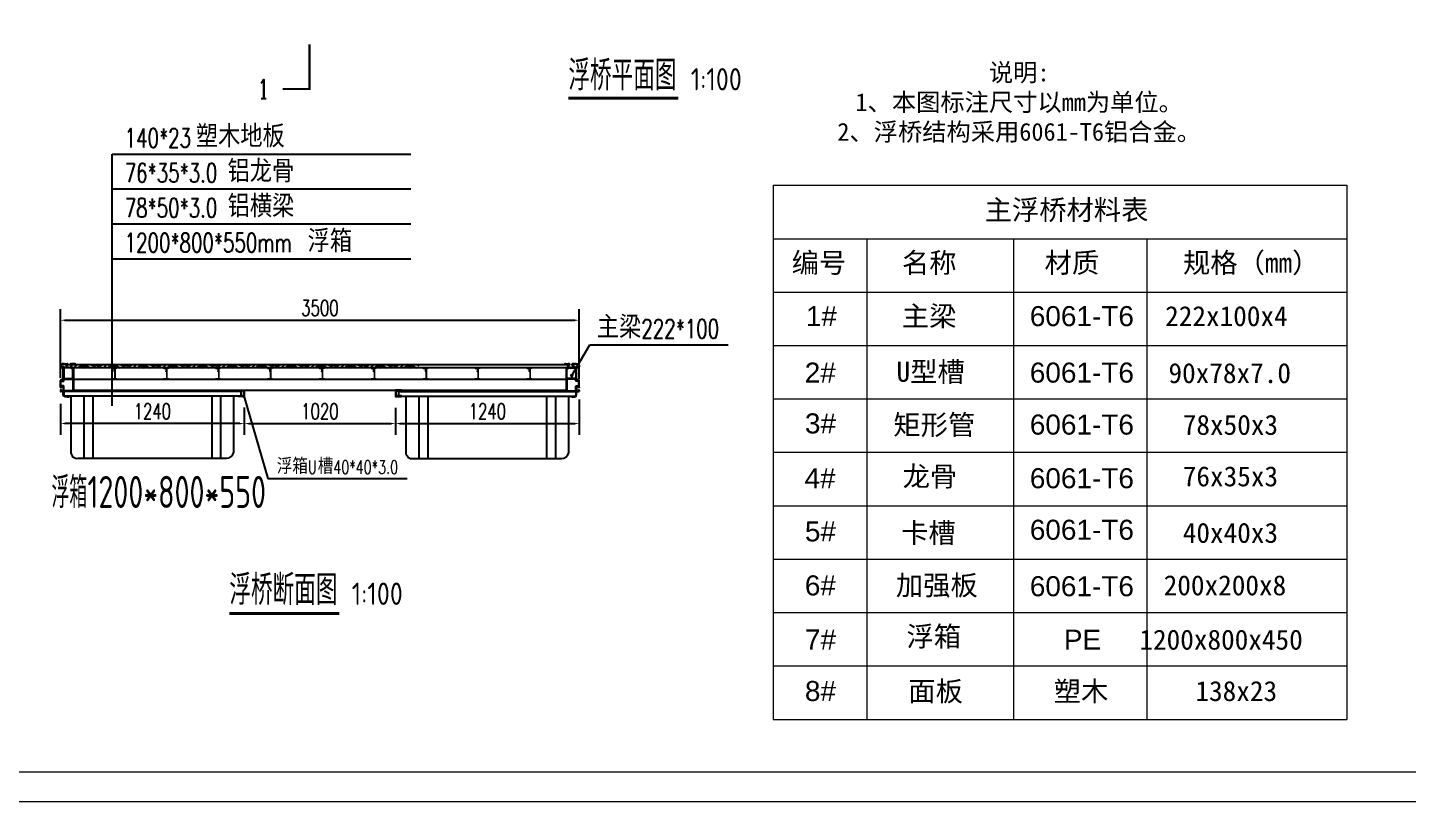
# Model space of a CAD drawing. Extents: x 8796 to 116961, y 24572 to 132726.
# Drawn here: x 61614 to 70923, y 116696 to 121918 of the extents above; entities that cross this region are included whole.
import ezdxf

# ---------------------------------------------------------------- set-up
doc = ezdxf.new("R2010")
doc.units = 0
doc.header["$LTSCALE"] = 1000
doc.header["$MEASUREMENT"] = 0
for name, color, linetype in [('DIM_LEAD', 3, 'Continuous'), ('DIM_SYMB', 3, 'Continuous'), ('PUB_TEXT', 7, 'Continuous'), ('W-STEEL_FRAME钢架', 3, 'Continuous'), ('W-WOOD_FLOOR木地板', 30, 'Continuous'), ('文字', 7, 'Continuous'), ('连接端梁', 130, 'Continuous')]:
    doc.layers.add(name, color=color, linetype=linetype)
for name, color, linetype, lineweight in [('图框', 7, 'Continuous', 13), ('结构', 52, 'Continuous', 18), ('铝龙骨', 7, 'Continuous', 9)]:
    doc.layers.add(name, color=color, linetype=linetype, lineweight=lineweight)
doc.styles.add('_TCH_DIM', font='SIMPLEX.shx', dxfattribs={"bigfont": 'hztxt.shx'})
doc.styles.add('_TCH_LABEL', font='COMPLEX', dxfattribs={"bigfont": 'GBCBIG'})
doc.styles.add('Arial', font='')
doc.styles.get("Standard").update_dxf_attribs({"font": 'gbenor.shx', "bigfont": 'gbcbig.shx'})
doc.styles.add('STANDARD_T3', font='simplex.shx', dxfattribs={"width": 0.7, "bigfont": 'hztxt.shx'})
doc.styles.get('Arial').set_extended_font_data('STXihei')
doc.dimstyles.new('W&&30', dxfattribs={"dimtxt": 105, "dimasz": 30, "dimexe": 75, "dimexo": 90, "dimgap": 30, "dimtad": 1, "dimdec": 0, "dimzin": 0, "dimdsep": 46, "dimtxsty": 'STANDARD_T3', "dimcen": 0.09, "dimclrd": 1, "dimclre": 1, "dimclrt": 7, "dimazin": 2, "dimtfac": 1, "dimtdec": 0, "dimtix": 1, "dimtmove": 2, "dimatfit": 3, "dimfxl": 0, "dimtolj": 1, "dimtzin": 0, "dimarcsym": 0})

# ---------------------------------------------------------------- blocks, each defined once
blk = doc.blocks.new('*D136')
at = {"layer": 'Defpoints', "color": 0, "transparency": 16777216}
for p in [(64096.1, 119445.3), (65336.2, 119501.8), (65336.2, 119249.1)]:
    blk.add_point(p, dxfattribs=at)
at = {"layer": 'W-STEEL_FRAME钢架', "color": 1, "lineweight": -2, "transparency": 16777216}
for p, q in [((64096.1, 119355.3), (64096.1, 119174.1)), ((65336.2, 119411.8), (65336.2, 119174.1)), ((64126.1, 119249.1), (65306.2, 119249.1))]:
    blk.add_line(p, q, dxfattribs=at)
at = {"layer": 'W-STEEL_FRAME钢架', "color": 1, "transparency": 16777216}
for points in [[(64126.1, 119254.1), (64126.1, 119244.1), (64096.1, 119249.1)], [(65306.2, 119254.1), (65306.2, 119244.1), (65336.2, 119249.1)]]:
    blk.add_solid(points, dxfattribs=at)
at = {"layer": 'W-STEEL_FRAME钢架', "color": 7, "transparency": 16777216, "insert": (64716.2, 119331.6), "char_height": 105, "attachment_point": 5, "style": 'STANDARD_T3'}
blk.add_mtext('\\A1;1240', dxfattribs=at)
blk = doc.blocks.new('*D134')
at = {"layer": 'Defpoints', "color": 0, "transparency": 16777216}
for p in [(61836.2, 119472.2), (63076.3, 119448.2), (61836.2, 119249.1)]:
    blk.add_point(p, dxfattribs=at)
at = {"layer": 'W-STEEL_FRAME钢架', "color": 1, "lineweight": -2, "transparency": 16777216}
for p, q in [((61836.2, 119382.2), (61836.2, 119174.1)), ((63076.3, 119358.2), (63076.3, 119174.1)), ((63046.3, 119249.1), (61866.2, 119249.1))]:
    blk.add_line(p, q, dxfattribs=at)
at = {"layer": 'W-STEEL_FRAME钢架', "color": 1, "transparency": 16777216}
for points in [[(61866.2, 119254.1), (61866.2, 119244.1), (61836.2, 119249.1)], [(63046.3, 119254.1), (63046.3, 119244.1), (63076.3, 119249.1)]]:
    blk.add_solid(points, dxfattribs=at)
at = {"layer": 'W-STEEL_FRAME钢架', "color": 7, "transparency": 16777216, "insert": (62456.3, 119331.6), "char_height": 105, "attachment_point": 5, "style": 'STANDARD_T3'}
blk.add_mtext('\\A1;1240', dxfattribs=at)
blk = doc.blocks.new('*D135')
at = {"layer": 'Defpoints', "color": 0, "transparency": 16777216}
for p in [(65336.2, 119945.8), (61836.2, 119468.2), (65336.2, 119460)]:
    blk.add_point(p, dxfattribs=at)
at = {"layer": 'W-STEEL_FRAME钢架', "color": 1, "lineweight": -2, "transparency": 16777216}
for p, q in [((61836.2, 119558.2), (61836.2, 120020.8)), ((65336.2, 119550), (65336.2, 120020.8)), ((61866.2, 119945.8), (65306.2, 119945.8))]:
    blk.add_line(p, q, dxfattribs=at)
at = {"layer": 'W-STEEL_FRAME钢架', "color": 1, "transparency": 16777216}
for points in [[(61866.2, 119950.8), (61866.2, 119940.8), (61836.2, 119945.8)], [(65306.2, 119950.8), (65306.2, 119940.8), (65336.2, 119945.8)]]:
    blk.add_solid(points, dxfattribs=at)
at = {"layer": 'W-STEEL_FRAME钢架', "color": 7, "transparency": 16777216, "insert": (63586.2, 120028.3), "char_height": 105, "attachment_point": 5, "style": 'STANDARD_T3'}
blk.add_mtext('\\A1;3500', dxfattribs=at)
blk = doc.blocks.new('*D160')
at = {"layer": 'Defpoints', "color": 0, "transparency": 16777216}
for p in [(63076.3, 119431.2), (64096.1, 119431.2), (64096.1, 119249.1)]:
    blk.add_point(p, dxfattribs=at)
at = {"layer": 'W-STEEL_FRAME钢架', "color": 1, "lineweight": -2, "transparency": 16777216}
for p, q in [((63076.3, 119341.2), (63076.3, 119174.1)), ((64096.1, 119341.2), (64096.1, 119174.1)), ((63106.3, 119249.1), (64066.1, 119249.1))]:
    blk.add_line(p, q, dxfattribs=at)
at = {"layer": 'W-STEEL_FRAME钢架', "color": 1, "transparency": 16777216}
for points in [[(63106.3, 119254.1), (63106.3, 119244.1), (63076.3, 119249.1)], [(64066.1, 119254.1), (64066.1, 119244.1), (64096.1, 119249.1)]]:
    blk.add_solid(points, dxfattribs=at)
at = {"layer": 'W-STEEL_FRAME钢架', "color": 7, "transparency": 16777216, "insert": (63586.2, 119331.6), "char_height": 105, "attachment_point": 5, "style": 'STANDARD_T3'}
blk.add_mtext('\\A1;1020', dxfattribs=at)
blk = doc.blocks.new('$matou$00000085')
at = {"color": 0, "lineweight": 5}
for p, q in [((-17.5, 36, 0), (-17.5, 37, 0)), ((-4.3, 33.6, 0), (-4.3, 35, 0)), ((-1.2, 13.2, 0), (-3.5, 13.2, 0))]:
    blk.add_line(p, q, dxfattribs=at)
at = {"color": 0, "lineweight": 0, "ltscale": 0.5}
blk.add_arc((-1.5, 17.2, 0), 4.07, 274.72823, 349.84724, dxfattribs=at)
at = {"layer": '结构', "color": 0, "linetype": 'ByBlock', "lineweight": 0, "ltscale": 0.5}
for p, q in [((-7.2, 38, 0), (-16.5, 38, 0)), ((-16.5, 35, 0), (-8.5, 35, 0)), ((-7.5, -34, 0), (-7.5, 34, 0)), ((-4.7, 33.3, 0), (-4.3, 33.6, 0)), ((-4.3, 33.1, 0), (-4.7, 33.3, 0)), ((-4.7, 31.5, 0), (-4.3, 31.7, 0)), ((-4.3, 31.2, 0), (-4.7, 31.5, 0)), ((-4.3, 31, 0), (-4.7, 30.8, 0)), ((-4.7, 30.8, 0), (-4.3, 30.5, 0)), ((-4.3, 29.2, 0), (-4.7, 29, 0)), ((-4.7, 29, 0), (-4.3, 28.7, 0)), ((-4.3, 27.4, 0), (-4.7, 27.2, 0)), ((-4.7, 27.2, 0), (-4.3, 26.9, 0)), ((-4.3, 25.6, 0), (-4.7, 25.4, 0)), ((-4.7, 25.4, 0), (-4.3, 25.1, 0)), ((-4.3, 23.8, 0), (-4.7, 23.6, 0)), ((-4.7, 23.6, 0), (-4.3, 23.3, 0)), ((-4.3, 22, 0), (-4.7, 21.8, 0)), ((-4.7, 21.8, 0), (-4.3, 21.5, 0)), ((-4.3, 20.2, 0), (-4.7, 20, 0)), ((-4.7, 20, 0), (-4.3, 19.7, 0)), ((-4.5, -34, 0), (-4.5, 12.2, 0)), ((-4.3, 31.7, 0), (-4.3, 33.1, 0)), ((-4.3, 31.3, 0), (-4.3, 31, 0)), ((-4.3, 30.5, 0), (-4.3, 29.2, 0)), ((-4.3, 28.7, 0), (-4.3, 27.4, 0)), ((-4.3, 26.9, 0), (-4.3, 25.6, 0)), ((-4.3, 25.1, 0), (-4.3, 23.8, 0)), ((-4.3, 23.3, 0), (-4.3, 22, 0)), ((-4.3, 21.5, 0), (-4.3, 20.2, 0)), ((-4.3, 19.7, 0), (-4.3, 19.2, 0)), ((-0.7, 33.6, 0), (-0.7, 35, 0)), ((-0.3, 33.3, 0), (-0.7, 33.6, 0)), ((-0.7, 33.1, 0), (-0.3, 33.3, 0)), ((-0.7, 31.7, 0), (-0.7, 33.1, 0)), ((-0.3, 31.5, 0), (-0.7, 31.7, 0)), ((-0.7, 31.2, 0), (-0.3, 31.5, 0)), ((-0.7, 29.9, 0), (-0.7, 31.2, 0)), ((-0.3, 29.7, 0), (-0.7, 29.9, 0)), ((-0.7, 29.4, 0), (-0.3, 29.7, 0)), ((-0.7, 28.1, 0), (-0.7, 29.4, 0)), ((-0.3, 27.9, 0), (-0.7, 28.1, 0)), ((-0.7, 27.6, 0), (-0.3, 27.9, 0)), ((-0.7, 26.3, 0), (-0.7, 27.6, 0)), ((-0.3, 26.1, 0), (-0.7, 26.3, 0)), ((-0.7, 25.8, 0), (-0.3, 26.1, 0)), ((-0.7, 24.5, 0), (-0.7, 25.8, 0)), ((-0.3, 24.3, 0), (-0.7, 24.5, 0)), ((-0.7, 24, 0), (-0.3, 24.3, 0)), ((-0.7, 22.7, 0), (-0.7, 24, 0)), ((-0.3, 22.5, 0), (-0.7, 22.7, 0)), ((-0.7, 22.2, 0), (-0.3, 22.5, 0)), ((-0.7, 22.2, 0), (-0.7, 22.2, 0)), ((-0.7, 21, 0), (-0.7, 22.2, 0)), ((-0.3, 20.7, 0), (-0.7, 21, 0)), ((-0.7, 20.5, 0), (-0.3, 20.7, 0)), ((-0.7, 19.2, 0), (-0.7, 20.5, 0)), ((2.2, 38, 0), (16.5, 38, 0)), ((2.5, 34, 0), (2.5, 16.5, 0)), ((16.5, 35, 0), (3.5, 35, 0)), ((17.5, 37, 0), (17.5, 36, 0)), ((-17.5, -37.5, 0), (-17.5, -35.5, 0)), ((-17, -35, 0), (-8.5, -35, 0)), ((17, -38, 0), (-17, -38, 0)), ((-3.5, -35, 0), (17, -35, 0)), ((17.5, -35.5, 0), (17.5, -37.5, 0))]:
    blk.add_line(p, q, dxfattribs=at)
for centre, radius, start, end in [((-16.5, 37, 0), 1, 90, 180), ((-16.5, 36, 0), 1, 180, 270), ((-8.5, 34, 0), 1, 0, 90), ((-7.2, 35, 0), 3, 0, 90.00167), ((-3.5, 12.2, 0), 1, 90, 180), ((-2.5, 19.2, 0), 1.75, 180, 0), ((2.2, 35, 0), 3, 89.99833, 180), ((3.5, 34, 0), 1, 90, 180), ((16.5, 37, 0), 1, 0, 90), ((16.5, 36, 0), 1, 270, 360), ((-17, -35.5, 0), 0.5, 90, 180), ((-17, -37.5, 0), 0.5, 180, 270), ((-8.5, -34, 0), 1, 270, 0), ((-3.5, -34, 0), 1, 180, 270), ((17, -35.5, 0), 0.5, 0, 90), ((17, -37.5, 0), 0.5, 270, 0)]:
    blk.add_arc(centre, radius, start, end, dxfattribs=at)
blk = doc.blocks.new('*U82')
at = {"layer": '铝龙骨', "yscale": -1, "rotation": 180}
blk.add_blockref('$matou$00000085', (0, 0, 0), dxfattribs=at)
blk = doc.blocks.new('*U83')
at = {"color": 0, "linetype": 'ByBlock', "lineweight": -2, "transparency": 16777216}
for p in [(-2800, 0), (-2450, 0), (-2100, 0), (-1750, 0), (-1400, 0), (-1050, 0), (-700, 0), (-350, 0), (0, 0)]:
    blk.add_blockref('*U82', p, dxfattribs=at)
blk = doc.blocks.new('450fuxiang')
at = {"color": 5, "lineweight": -3}
for p, q in [((-1521474.8, 1202848.6), (-1521474.8, 1203268.6)), ((-1521414.8, 1202848.6), (-1521414.8, 1203268.6)), ((-1520614.8, 1203268.6), (-1520614.8, 1202848.6)), ((-1520554.8, 1203268.6), (-1520554.8, 1202848.6))]:
    blk.add_line(p, q, dxfattribs=at)
at = {"color": 5}
blk.add_lwpolyline([(-1521614.8, 1203298.6), (-1521614.8, 1203268.6), (-1521564.8, 1203268.6), (-1520464.8, 1203268.5), (-1520414.8, 1203268.6), (-1520414.8, 1203298.6)], close=True, dxfattribs=at)
at = {"color": 5, "lineweight": -3}
blk.add_lwpolyline([(-1521564.8, 1203268.6), (-1521564.8, 1202893.1, 0.477005), (-1521514.8, 1202848.6), (-1520514.8, 1202848.6, 0.322419), (-1520464.8, 1202888.9), (-1520464.8, 1203268.6)], format="xyb", dxfattribs=at)
blk = doc.blocks.new('sdsdf')
at = {"layer": '图框'}
for p, q in [((65917, 119431), (65917, 114931)), ((65917, 119431), (70755, 119431)), ((70755, 119431), (70755, 114931)), ((65917, 118981), (70755, 118981)), ((66705, 118981), (66705, 114931)), ((67942, 118981), (67942, 114931)), ((69067, 118981), (69067, 114931)), ((65917, 118531), (70755, 118531)), ((65917, 118081), (70755, 118081)), ((65917, 117631), (70755, 117631)), ((65917, 117181), (70755, 117181)), ((65917, 116731), (70755, 116731)), ((65917, 116281), (70755, 116281)), ((65917, 115831), (70755, 115831)), ((65917, 115381), (70755, 115381)), ((65917, 114931), (70755, 114931))]:
    blk.add_line(p, q, dxfattribs=at)
at = {"layer": '图框', "attachment_point": 1, "style": 'Arial'}
for s, width, insert, char_height in [('\\pi876.69506;{\\fSimSun|b0|i0|c134|p2;主浮桥材料表}', 2620.06, (66823, 119308), 168.75), ('\\pi51.65737;{\\fSimSun|b0|i0|c134|p2;编号}', 716.98, (66021, 118863), 168.75), ('\\pi51.32218;{\\fSimSun|b0|i0|c134|p2;名称}', 716.98, (66951, 118863), 168.75), ('\\pi53.50095;{\\fSimSun|b0|i0|c134|p2;材质}', 716.98, (68152, 118863), 168.75), ('\\pi35.48134;{\\fSimSun|b0|i0|c134|p2;规格（mm）}', 1208.85, (69337, 118863), 168.75), ('\\pi279.81954;{\\fArial|b0|i0|c0|p34;1#}', 793.2, (65912, 118413), 168.75), ('\\pi50.98698;{\\fSimSun|b0|i0|c134|p2;主梁}', 716.98, (66951, 118413), 168.75), ('\\pi234.45852;{\\fArial|b0|i0|c0|p34;6061-T6}', 1327.29, (67846, 118413), 168.75), ('\\pi0.69652;222x100x4', 1327.29, (69221, 118413), 168.75), ('\\pi270.43814;{\\fArial|b0|i0|c0|p34;2#}', 793.2, (65912, 117937), 168.75), ('\\pi31.45968;{\\fSimSun|b0|i0|c134|p2;U型槽}', 1074.91, (66925, 117944), 168.75), ('\\pi234.45852;{\\fArial|b0|i0|c0|p34;6061-T6}', 1327.29, (67846, 117937), 168.75), ('\\pi28.82152;90x78x7.0', 1327.29, (69221, 117933), 168.75), ('\\pi57.54881;{\\fSimSun|b0|i0|c134|p2;矩形管}', 874.48, (66872, 117497), 168.75), ('\\pi271.93456;{\\fArial|b0|i0|c0|p34;3#}', 793.2, (65912, 117509), 168.75), ('\\pi234.45852;{\\fArial|b0|i0|c0|p34;6061-T6}', 1327.29, (67846, 117499), 168.75), ('\\pi149.35724;78x50x3', 1327.29, (69221, 117497), 168.75), ('\\pi35.39194;{\\fSimSun|b0|i0|c134|p2;龙骨}', 1074.91, (66973, 117063), 168.75), ('\\pi149.35724;76x35x3', 1327.29, (69221, 117063), 168.75), ('\\pi268.48129;{\\fArial|b0|i0|c0|p34;4#}', 793.2, (65912, 117047), 168.75), ('\\pi234.45852;{\\fArial|b0|i0|c0|p34;6061-T6}', 1327.29, (67846, 117047), 168.75), ('\\pi271.87701;{\\fArial|b0|i0|c0|p34;5#}', 793.2, (65912, 116599), 168.75), ('\\pi35.01394;{\\fSimSun|b0|i0|c134|p2;卡槽}', 1074.91, (66960, 116587), 168.75), ('\\pi234.45852;{\\fArial|b0|i0|c0|p34;6061-T6}', 1327.29, (67846, 116613), 168.75), ('\\pi149.35724;40x40x3', 1327.29, (69221, 116587), 168.75), ('\\pi271.41657;{\\fArial|b0|i0|c0|p34;6#}', 793.2, (65912, 116144), 168.75), ('\\pi74.02918;{\\fSimSun|b0|i0|c134|p2;加强板}', 1074.91, (66877, 116145), 168.75), ('\\pi234.45852;{\\fArial|b0|i0|c0|p34;6061-T6}', 1327.29, (67846, 116137), 168.75), ('\\pi-11.35705;200x200x8', 1327.29, (69221, 116145), 168.75), ('\\pi272.56766;{\\fArial|b0|i0|c0|p34;7#}', 793.2, (65912, 115688), 168.75), ('\\pi117.7722;{\\fSimSun|b0|i0|c134|p2;浮箱}', 1074.91, (66923, 115714), 168.75), ('\\pi521.82849;{\\fArial|b0|i0|c0|p34;PE}', 1327.29, (67846, 115687), 168.75), ('\\pi-236.35705;1200x800x450', 1327.29, (69241, 115687), 168.75), ('\\pi271.7619;{\\fArial|b0|i0|c0|p34;8#}', 793.2, (65912, 115254), 168.75), ('{\\fSimSun|b0|i0|c134|p2;面板}', 1074.91, (67056, 115252), 168.75), ('\\pi436.2992;{\\fSimSun|b0|i0|c134|p2;塑木}', 1327.29, (67846, 115252), 168.75), ('138x23', 1327.29, (69477, 115254), 168.8)]:
    blk.add_mtext_dynamic_manual_height_columns(s, width=width, gutter_width=2260, heights=[363], dxfattribs=dict(at, insert=insert, char_height=char_height))
at = {"layer": '文字', "color": 0, "insert": (67991, 120123), "char_height": 150, "attachment_point": 5, "style": 'Arial'}
blk.add_mtext_dynamic_manual_height_columns('{\\fSimSun|b0|i0|c134|p2;说明}:\\P1{\\fSimSun|b0|i0|c134|p2;、本图标注尺寸以}mm{\\fSimSun|b0|i0|c134|p2;为单位。\\P}2{\\fSimSun|b0|i0|c134|p2;、浮桥结构采用}6061-T6{\\fSimSun|b0|i0|c134|p2;铝合金。}', width=3996.84, gutter_width=12.5, heights=[0], dxfattribs=at)

msp = doc.modelspace()

# ---------------------------------------------------------------- hatches: boundary and pattern name
at = {"layer": 'W-WOOD_FLOOR木地板'}
h = msp.add_hatch(dxfattribs=at)
h.set_pattern_fill('木纹01', color=256, scale=50)
h.set_pattern_definition([(360, (-287303.67, 294485.08), (200, 200), [10, -190]), (360, (-287443.67, 294505.08), (200, 200), [20, -180]), (360, (-287313.67, 294515.08), (200, 200), [10, -190]), (360, (-287433.67, 294535.08), (200, 200), [10, -190]), (360, (-287313.67, 294545.08), (200, 200), [10, -190]), (360, (-287423.67, 294555.08), (200, 200), [10, -190]), (360, (-287313.67, 294565.08), (200, 200), [10, -190]), (360, (-287423.67, 294585.08), (200, 200), [10, -110, 10, -70]), (360, (-287423.67, 294605.08), (200, 200), [20, -100, 10, -70]), (360, (-287433.67, 294635.08), (200, 200), [10, -30, 10, -80, 10, -60]), (360, (-287443.67, 294655.08), (200, 200), [10, -40, 20, -130]), (360, (-287313.67, 294665.08), (200, 200), [10, -190]), (360, (-287443.67, 294675.08), (200, 200), [10, -50, 10, -130]), (45, (-287463.67, 294485.08), (5e-14, 200), [28.2842, -254.55851]), (45, (-287293.67, 294485.08), (5e-14, 200), [56.56854, -226.27417]), (45, (-287293.67, 294585.08), (5e-14, 200), [14.142, -268.70071]), (45, (-287463.67, 294605.08), (5e-14, 200), [42.4264, -240.41631]), (45, (-287293.67, 294605.08), (5e-14, 200), [70.71068, -212.13203]), (45, (-287293.67, 294635.08), (5e-14, 200), [42.4264, -240.41631]), (315, (-287333.67, 294655.08), (200, -9e-14), [14.142, -268.70071]), (315, (-287403.67, 294495.08), (200, -9e-14), [28.2842, -254.55851]), (315, (-287393.67, 294575.08), (200, -9e-14), [28.2842, -254.55851]), (315, (-287333.67, 294535.08), (200, -9e-14), [28.2842, -254.55851]), (315, (-287343.67, 294615.08), (200, -9e-14), [28.2842, -254.55851]), (315, (-287333.67, 294635.08), (200, -9e-14), [42.4264, -240.41631]), (315, (-287383.67, 294515.08), (200, -9e-14), [42.4264, -240.41631]), (315, (-287353.67, 294525.08), (200, -9e-14), [42.4264, -240.41631]), (315, (-287383.67, 294595.08), (200, -9e-14), [42.4264, -240.41631]), (315, (-287363.67, 294605.08), (200, -9e-14), [42.4264, -240.41631]), (26.56505, (-287453.67, 294525.08), (200, 8e-08), [22.36068, -424.85292]), (26.56505, (-287303.67, 294515.08), (200, 8e-08), [89.44272, -357.77088]), (26.56505, (-287303.67, 294545.08), (200, 8e-08), [89.44272, -357.77088]), (26.56505, (-287303.67, 294565.08), (200, 8e-08), [89.4428, -134, 44.722, -179.048795]), (26.56505, (-287283.67, 294595.08), (200, 8e-08), [22.36068, -424.85292]), (26.56505, (-287463.67, 294665.08), (200, 8e-08), [22.36068, -424.85292]), (26.56505, (-287303.67, 294665.08), (200, 8e-08), [44.72136, -402.49224]), (333.43495, (-287353.67, 294485.08), (200, -8e-08), [44.72136, -402.49224]), (333.43495, (-287423.67, 294535.08), (200, -8e-08), [44.72136, -402.49224]), (333.43495, (-287423.67, 294505.08), (200, -8e-08), [22.36068, -424.85224]), (333.43495, (-287413.67, 294555.08), (200, -8e-08), [67.08204, -380.13156]), (333.43495, (-287373.67, 294555.08), (200, -8e-08), [44.72136, -402.49224]), (333.43495, (-287353.67, 294565.08), (200, -8e-08), [44.72136, -402.49224]), (333.43495, (-287413.67, 294585.08), (200, -8e-08), [22.36068, -424.85224]), (333.43495, (-287403.67, 294605.08), (200, -8e-08), [22.36068, -424.85224]), (333.43495, (-287323.67, 294645.08), (200, -8e-08), [22.36068, -424.85224]), (333.43495, (-287333.67, 294575.08), (200, -8e-08), [22.36068, -424.85224]), (333.43495, (-287423.67, 294635.08), (200, -8e-08), [67.08204, -380.13156]), (333.43495, (-287433.67, 294655.08), (200, -8e-08), [44.72136, -402.49224]), (333.43495, (-287323.67, 294595.08), (200, -8e-08), [22.36, -201.24, 22.36, -201.253595]), (333.43495, (-287383.67, 294635.08), (200, -8e-08), [44.72136, -402.49224]), (333.43495, (-287373.67, 294655.08), (200, -8e-08), [44.72136, -402.49224]), (333.43495, (-287433.67, 294675.08), (200, -8e-08), [44.72136, -402.49224]), (333.43495, (-287373.67, 294675.08), (200, -8e-08), [44.72136, -402.49224])])
h.paths.add_polyline_path([(61913.47, 119648.34), (61913.47, 119624.34), (64257.12, 119624.34), (64257.12, 119648.34)])

# ---------------------------------------------------------------- linework, layer by layer
at = {"color": 3, "lineweight": -3}
for p, q in [((61855.29, 119585.77), (61855.29, 119628.86)), ((61860.81, 119627.87), (61873.36, 119627.86)), ((61871.8, 119652.43), (61872.1, 119652.9)), ((61873.23, 119652.9), (61873.53, 119652.43)), ((61873.81, 119652.43), (61874.11, 119652.9)), ((61875.82, 119652.43), (61876.12, 119652.9)), ((61876.26, 119652.96), (61881.39, 119652.96)), ((61876.26, 119652.96), (61878.09, 119652.96)), ((61886.92, 119650.45), (61886.92, 119646.13)), ((61900.97, 119646.13), (61900.97, 119650.45)), ((61906.49, 119652.96), (61911.63, 119652.96)), ((61920.1, 119652.43), (61919.8, 119652.9)), ((61922.11, 119652.43), (61921.81, 119652.9)), ((61922.69, 119652.9), (61922.39, 119652.43)), ((61923.56, 119623.34), (61923.56, 119585.77)), ((61924.12, 119652.43), (61923.81, 119652.9)), ((61926.85, 119652.96), (61929.23, 119652.96)), ((65245.58, 119652.96), (65243.21, 119652.96)), ((65248.32, 119652.43), (65248.62, 119652.9)), ((65248.88, 119623.34), (65248.88, 119585.77)), ((65249.74, 119652.9), (65250.04, 119652.43)), ((65250.33, 119652.43), (65250.63, 119652.9)), ((65252.34, 119652.43), (65252.64, 119652.9)), ((65265.94, 119652.96), (65260.81, 119652.96)), ((65271.46, 119646.13), (65271.46, 119650.45)), ((65285.52, 119650.45), (65285.52, 119646.13)), ((65296.17, 119652.96), (65291.04, 119652.96)), ((65296.17, 119652.96), (65294.34, 119652.96)), ((65296.62, 119652.43), (65296.31, 119652.9)), ((65298.62, 119652.43), (65298.32, 119652.9)), ((65299.21, 119652.9), (65298.91, 119652.43)), ((65311.62, 119627.87), (65299.07, 119627.86)), ((65300.63, 119652.43), (65300.33, 119652.9)), ((65317.14, 119585.77), (65317.14, 119628.86)), ((61836.22, 119520.27), (61836.22, 119539.1)), ((65336.22, 119520.27), (65336.22, 119539.1)), ((61923.56, 119519.1), (61923.56, 119469.74)), ((65248.88, 119519.1), (65248.88, 119469.74))]:
    msp.add_line(p, q, dxfattribs=at)
at = {"color": 0}
msp.add_line((61886.92, 119648.29), (61900.97, 119648.29), dxfattribs=at)
at = {"color": 1, "lineweight": -3}
for p, q in [((61923.56, 119547.74), (65248.88, 119547.74)), ((61923.56, 119474.23), (65248.88, 119474.23))]:
    msp.add_line(p, q, dxfattribs=at)
at = {"color": 3, "lineweight": -3}
for points in [[(61856.3, 119652.96, 0.4142136), (61836.22, 119632.88), (61836.22, 119631.28)], [(61840.27, 119633.92), (61840.27, 119633.92), (61856.8, 119633.92, -0.4142136), (61858.81, 119631.92), (61858.81, 119629.88, 0.4139088), (61860.81, 119627.87)], [(61853.28, 119630.87), (61846.36, 119630.87, 0.3624885), (61845.37, 119630.04), (61844.03, 119622.66)], [(61856.3, 119648.94), (61856.3, 119648.94), (61872.36, 119648.94, -0.4142136), (61875.37, 119645.93), (61875.37, 119629.87, -0.4145184), (61873.36, 119627.86)], [(61861.04, 119652.96, -0.1989124), (61861.18, 119652.9), (61861.48, 119652.43)], [(61861.76, 119652.43), (61862.07, 119652.9, -0.1989124), (61862.21, 119652.96), (61863.05, 119652.96, -0.1989124), (61863.19, 119652.9), (61863.49, 119652.43)], [(61863.77, 119652.43), (61864.07, 119652.9, -0.1989124), (61864.22, 119652.96), (61865.05, 119652.96, -0.1989124), (61865.2, 119652.9), (61865.5, 119652.43)], [(61865.78, 119652.43), (61866.08, 119652.9, -0.1989124), (61866.22, 119652.96), (61867.06, 119652.96, -0.1989124), (61867.2, 119652.9), (61867.5, 119652.43)], [(61867.79, 119652.43), (61868.09, 119652.9, -0.1989124), (61868.23, 119652.96), (61869.07, 119652.96, -0.1989124), (61869.21, 119652.9), (61869.51, 119652.43)], [(61869.8, 119652.43), (61870.1, 119652.9, -0.1989124), (61870.24, 119652.96), (61871.08, 119652.96, -0.1989124), (61871.22, 119652.9), (61871.52, 119652.43)], [(61872.1, 119652.9, -0.1989124), (61872.25, 119652.96), (61873.08, 119652.96)], [(61874.25, 119652.96), (61875.09, 119652.96, -0.1989124), (61875.23, 119652.9), (61875.54, 119652.43)], [(61893.36, 119627.86), (61879.89, 119627.86, -0.4142136), (61878.89, 119628.86), (61878.89, 119644.92, -0.4142136), (61879.89, 119645.93), (61886.72, 119645.93)], [(61894.53, 119627.86, 0.1989124), (61894.39, 119627.8), (61894.09, 119627.5, -0.4142136), (61893.8, 119627.5), (61893.5, 119627.8, 0.1989124), (61893.36, 119627.86)], [(61894.53, 119627.86), (61908, 119627.86, 0.4142136), (61909, 119628.86), (61909, 119644.92, 0.4142136), (61908, 119645.93), (61901.17, 119645.93)], [(61912.07, 119652.43), (61911.77, 119652.9, 0.1989124), (61911.63, 119652.96), (61909.79, 119652.96)], [(61914.08, 119652.43), (61913.78, 119652.9, 0.1989124), (61913.63, 119652.96), (61912.8, 119652.96, 0.1989124), (61912.65, 119652.9), (61912.35, 119652.43)], [(61923.56, 119623.34, 0.4142136), (61922.56, 119624.34), (61913.52, 119624.34, -0.4142136), (61912.52, 119625.35), (61912.52, 119648.94, -0.4142136), (61913.52, 119649.94)], [(61936.61, 119650.45), (61936.61, 119650.14, -0.4142136), (61936.41, 119649.94), (61913.52, 119649.94)], [(61916.08, 119652.43), (61915.78, 119652.9, 0.1989124), (61915.64, 119652.96), (61914.8, 119652.96, 0.1989124), (61914.66, 119652.9), (61914.36, 119652.43)], [(61918.09, 119652.43), (61917.79, 119652.9, 0.1989124), (61917.65, 119652.96), (61916.81, 119652.96, 0.1989124), (61916.67, 119652.9), (61916.37, 119652.43)], [(61919.66, 119652.96), (61918.82, 119652.96, 0.1989124), (61918.68, 119652.9), (61918.38, 119652.43)], [(61921.66, 119652.96), (61920.83, 119652.96, 0.1989124), (61920.69, 119652.9), (61920.38, 119652.43)], [(61923.67, 119652.96), (61922.84, 119652.96, 0.1989124), (61922.69, 119652.9)], [(61926.12, 119652.43), (61925.82, 119652.9, 0.1989124), (61925.68, 119652.96), (61924.84, 119652.96, 0.1989124), (61924.7, 119652.9), (61924.4, 119652.43)], [(61926.85, 119652.96, 0.1989124), (61926.71, 119652.9), (61926.41, 119652.43)], [(65235.82, 119650.45), (65235.82, 119650.14, 0.4142136), (65236.02, 119649.94), (65258.91, 119649.94)], [(65245.58, 119652.96, -0.1989124), (65245.73, 119652.9), (65246.03, 119652.43)], [(65246.31, 119652.43), (65246.61, 119652.9, -0.1989124), (65246.75, 119652.96), (65247.59, 119652.96, -0.1989124), (65247.73, 119652.9), (65248.04, 119652.43)], [(65248.76, 119652.96), (65249.6, 119652.96, -0.1989124), (65249.74, 119652.9)], [(65248.88, 119623.34, -0.4142136), (65249.88, 119624.34), (65258.91, 119624.34, 0.4142136), (65259.92, 119625.35), (65259.92, 119648.94, 0.4142136), (65258.91, 119649.94)], [(65250.77, 119652.96), (65251.61, 119652.96, -0.1989124), (65251.75, 119652.9), (65252.05, 119652.43)], [(65252.78, 119652.96), (65253.62, 119652.96, -0.1989124), (65253.76, 119652.9), (65254.06, 119652.43)], [(65254.34, 119652.43), (65254.64, 119652.9, -0.1989124), (65254.79, 119652.96), (65255.62, 119652.96, -0.1989124), (65255.77, 119652.9), (65256.07, 119652.43)], [(65256.35, 119652.43), (65256.65, 119652.9, -0.1989124), (65256.79, 119652.96), (65257.63, 119652.96, -0.1989124), (65257.77, 119652.9), (65258.07, 119652.43)], [(65258.36, 119652.43), (65258.66, 119652.9, -0.1989124), (65258.8, 119652.96), (65259.64, 119652.96, -0.1989124), (65259.78, 119652.9), (65260.08, 119652.43)], [(65260.37, 119652.43), (65260.67, 119652.9, -0.1989124), (65260.81, 119652.96), (65262.64, 119652.96)], [(65277.91, 119627.86), (65264.44, 119627.86, -0.4142136), (65263.43, 119628.86), (65263.43, 119644.92, -0.4142136), (65264.44, 119645.93), (65271.26, 119645.93)], [(65277.91, 119627.86, -0.1989124), (65278.05, 119627.8), (65278.35, 119627.5, 0.4142136), (65278.63, 119627.5), (65278.93, 119627.8, -0.1989124), (65279.08, 119627.86)], [(65279.08, 119627.86), (65292.55, 119627.86, 0.4142136), (65293.55, 119628.86), (65293.55, 119644.92, 0.4142136), (65292.55, 119645.93), (65285.72, 119645.93)], [(65298.18, 119652.96), (65297.34, 119652.96, 0.1989124), (65297.2, 119652.9), (65296.9, 119652.43)], [(65316.14, 119648.94), (65316.14, 119648.94), (65300.08, 119648.94, 0.4142136), (65297.06, 119645.93), (65297.06, 119629.87, 0.4145184), (65299.07, 119627.86)], [(65300.33, 119652.9, 0.1989124), (65300.19, 119652.96), (65299.35, 119652.96)], [(65302.64, 119652.43), (65302.34, 119652.9, 0.1989124), (65302.2, 119652.96), (65301.36, 119652.96, 0.1989124), (65301.22, 119652.9), (65300.92, 119652.43)], [(65304.65, 119652.43), (65304.35, 119652.9, 0.1989124), (65304.2, 119652.96), (65303.37, 119652.96, 0.1989124), (65303.22, 119652.9), (65302.92, 119652.43)], [(65306.66, 119652.43), (65306.35, 119652.9, 0.1989124), (65306.21, 119652.96), (65305.37, 119652.96, 0.1989124), (65305.23, 119652.9), (65304.93, 119652.43)], [(65308.66, 119652.43), (65308.36, 119652.9, 0.1989124), (65308.22, 119652.96), (65307.38, 119652.96, 0.1989124), (65307.24, 119652.9), (65306.94, 119652.43)], [(65310.67, 119652.43), (65310.37, 119652.9, 0.1989124), (65310.23, 119652.96), (65309.39, 119652.96, 0.1989124), (65309.25, 119652.9), (65308.95, 119652.43)], [(65311.4, 119652.96, 0.1989124), (65311.26, 119652.9), (65310.95, 119652.43)], [(65332.17, 119633.92), (65332.17, 119633.92), (65315.64, 119633.92, 0.4142136), (65313.63, 119631.92), (65313.63, 119629.88, -0.4139088), (65311.62, 119627.87)], [(65316.14, 119652.96, -0.4142136), (65336.22, 119632.88), (65336.22, 119631.28)], [(65319.15, 119630.87), (65326.07, 119630.87, -0.3624885), (65327.06, 119630.04), (65328.4, 119622.66)], [(61842.86, 119548.55, -0.4035353), (61844.03, 119547.72), (61845.37, 119540.33, 0.3624885), (61846.36, 119539.51), (61853.28, 119539.51, 0.4142136), (61855.29, 119541.52), (61855.29, 119584.6)], [(61855.29, 119585.77, 0.1989124), (61855.35, 119585.63), (61855.65, 119585.33, -0.4142136), (61855.65, 119585.05), (61855.35, 119584.75, 0.1989124), (61855.29, 119584.6)], [(61923.56, 119547.74), (61923.56, 119469.74, 2.4142136), (61924.06, 119469.23), (61935.61, 119469.23, -0.4142136), (61936.61, 119468.23), (61936.61, 119467.23, -0.4142136), (61935.61, 119466.22)], [(61923.5, 119585.63), (61923.2, 119585.33, 0.4142136), (61923.2, 119585.05), (61923.5, 119584.75, -0.1989124), (61923.56, 119584.6), (61923.56, 119584.6), (61923.56, 119520.27)], [(65248.88, 119547.74), (65248.88, 119469.74, -2.4142136), (65248.37, 119469.23), (65236.83, 119469.23, 0.4142136), (65235.82, 119468.23), (65235.82, 119467.23, 0.4142136), (65236.83, 119466.22)], [(65248.93, 119585.63), (65249.24, 119585.33, -0.4142136), (65249.24, 119585.05), (65248.93, 119584.75, 0.1989124), (65248.88, 119584.6), (65248.88, 119584.6), (65248.88, 119520.27)], [(65317.14, 119585.77, -0.1989124), (65317.08, 119585.63), (65316.78, 119585.33, 0.4142136), (65316.78, 119585.05), (65317.08, 119584.75, -0.1989124), (65317.14, 119584.6)], [(65329.57, 119548.55, 0.4035353), (65328.4, 119547.72), (65327.06, 119540.33, -0.3624885), (65326.07, 119539.51), (65319.15, 119539.51, -0.4142136), (65317.14, 119541.52), (65317.14, 119584.6)], [(61836.22, 119520.27, 0.1989124), (61836.28, 119520.13), (61836.58, 119519.82, -0.4142136), (61836.58, 119519.54), (61836.28, 119519.24, 0.1989124), (61836.22, 119519.1)], [(61836.22, 119494.33, 0.4142136), (61838.73, 119491.82), (61840.03, 119491.82, 0.4142136), (61840.23, 119492.02)], [(61836.22, 119472.25), (61836.22, 119468.23, 0.4142136), (61838.23, 119466.22)], [(61867.34, 119430.08, -0.4142136), (61855.29, 119442.13), (61855.29, 119464.22, 0.4142136), (61853.28, 119466.22), (61838.23, 119466.22)], [(61840.23, 119477.57, 0.4142136), (61840.03, 119477.77), (61838.73, 119477.77)], [(61840.23, 119492.02), (61840.23, 119498.85, -0.4142136), (61841.24, 119499.85), (61854.28, 119499.85, -0.4142136), (61855.29, 119498.85), (61855.29, 119485.38, 0.1989124), (61855.35, 119485.24), (61855.65, 119484.94, -0.4142136), (61855.65, 119484.65), (61855.35, 119484.35, 0.1989124), (61855.29, 119484.21), (61855.29, 119470.74, -0.4142136), (61854.28, 119469.74), (61841.24, 119469.74, -0.4142136), (61840.23, 119470.74), (61840.23, 119477.57)], [(61935.61, 119466.22), (61860.31, 119466.22, 0.4142136), (61858.3, 119464.22), (61858.3, 119442.13, 0.4142136), (61867.34, 119433.09)], [(61883.96, 119430.14), (61884.26, 119430.44, -0.4142136), (61884.54, 119430.44), (61884.84, 119430.14, 0.1989124), (61884.99, 119430.08), (61893.44, 119430.08, 0.4142136), (61894.44, 119431.09), (61894.44, 119432.09, 0.4142136), (61893.44, 119433.09), (61867.34, 119433.09)], [(61923.5, 119520.13), (61923.2, 119519.82, 0.4142136), (61923.2, 119519.54), (61923.5, 119519.24)], [(65236.83, 119466.22), (65312.13, 119466.22, -0.4142136), (65314.14, 119464.22), (65314.14, 119442.13, -0.4142136), (65305.1, 119433.09)], [(65248.93, 119520.13), (65249.24, 119519.82, -0.4142136), (65249.24, 119519.54), (65248.93, 119519.24)], [(65288.48, 119430.14), (65288.18, 119430.44, 0.4142136), (65287.89, 119430.44), (65287.59, 119430.14, -0.1989124), (65287.45, 119430.08), (65279, 119430.08, -0.4142136), (65277.99, 119431.09), (65277.99, 119432.09, -0.4142136), (65279, 119433.09), (65305.1, 119433.09)], [(65305.1, 119430.08, 0.4142136), (65317.15, 119442.13), (65317.15, 119464.22, -0.4142136), (65319.15, 119466.22), (65334.21, 119466.22)], [(65332.2, 119492.02), (65332.2, 119498.85, 0.4142136), (65331.2, 119499.85), (65318.15, 119499.85, 0.4142136), (65317.15, 119498.85), (65317.15, 119485.38, -0.1989124), (65317.09, 119485.24), (65316.79, 119484.94, 0.4142136), (65316.79, 119484.65), (65317.09, 119484.35, -0.1989124), (65317.15, 119484.21), (65317.15, 119470.74, 0.4142136), (65318.15, 119469.74), (65331.2, 119469.74, 0.4142136), (65332.2, 119470.74), (65332.2, 119477.57)], [(65336.22, 119494.33, -0.4142136), (65333.71, 119491.82), (65332.4, 119491.82, -0.4142136), (65332.2, 119492.02)], [(65332.2, 119477.57, -0.4142136), (65332.4, 119477.77), (65333.71, 119477.77)], [(65336.22, 119472.25), (65336.22, 119468.23, -0.4142136), (65334.21, 119466.22)], [(65336.22, 119520.27, -0.1989124), (65336.16, 119520.13), (65335.86, 119519.82, 0.4142136), (65335.86, 119519.54), (65336.16, 119519.24, -0.1989124), (65336.22, 119519.1)], [(61883.96, 119430.14, -0.1989124), (61883.82, 119430.08), (61867.34, 119430.08)], [(65288.48, 119430.14, 0.1989124), (65288.62, 119430.08), (65305.1, 119430.08)]]:
    msp.add_lwpolyline(points, format="xyb", dxfattribs=at)
for points in [[(61856.3, 119652.96), (61861.04, 119652.96), (61858.66, 119652.96)], [(65316.14, 119652.96), (65311.4, 119652.96), (65313.77, 119652.96)], [(61836.22, 119494.33), (61836.22, 119504.78), (61836.22, 119519.1)], [(65336.22, 119494.33), (65336.22, 119504.78), (65336.22, 119519.1)]]:
    msp.add_lwpolyline(points, dxfattribs=at)
for points in [[(61912.01, 119620.83, -0.356394), (61909.06, 119623.24, 0.356394), (61907.1, 119624.85), (61861.82, 119624.85, 0.4142136), (61858.81, 119621.83), (61858.81, 119554.57, 0.4142136), (61860.81, 119552.56), (61917.03, 119552.56, 0.4142136), (61920.05, 119555.57), (61920.05, 119617.82, 0.4142136), (61917.03, 119620.83)], [(65260.42, 119620.83, 0.356394), (65263.37, 119623.24, -0.356394), (65265.34, 119624.85), (65310.62, 119624.85, -0.4142136), (65313.63, 119621.83), (65313.63, 119554.57, -0.4142136), (65311.62, 119552.56), (65255.4, 119552.56, -0.4142136), (65252.39, 119555.57), (65252.39, 119617.82, -0.4142136), (65255.4, 119620.83)], [(61920.05, 119472.75, -0.4142136), (61917.03, 119469.74), (61861.81, 119469.74, -0.4142136), (61858.8, 119472.75), (61858.8, 119500.36, 0.4142136), (61855.79, 119503.37), (61842.74, 119503.37, -0.4142136), (61839.73, 119506.38), (61839.73, 119531.98, -0.4142136), (61842.74, 119534.99), (61855.79, 119534.99, 0.4142136), (61858.81, 119538), (61858.81, 119547.54, -0.4142136), (61860.81, 119549.55), (61917.03, 119549.55, -0.4142136), (61920.05, 119546.54)], [(65252.39, 119472.75, 0.4142136), (65255.4, 119469.74), (65310.62, 119469.74, 0.4142136), (65313.63, 119472.75), (65313.63, 119500.36, -0.4142136), (65316.65, 119503.37), (65329.69, 119503.37, 0.4142136), (65332.7, 119506.38), (65332.7, 119531.98, 0.4142136), (65329.69, 119534.99), (65316.64, 119534.99, -0.4142136), (65313.63, 119538), (65313.63, 119547.54, 0.4142136), (65311.62, 119549.55), (65255.4, 119549.55, 0.4142136), (65252.39, 119546.54)]]:
    msp.add_lwpolyline(points, format="xyb", close=True, dxfattribs=at)
at = {"color": 4}
for points in [[(63076.29, 119474.23), (63076.29, 119431.23), (63036.29, 119431.23), (63036.29, 119435.23), (63072.29, 119435.23), (63072.29, 119470.23), (63036.29, 119470.23), (63036.29, 119474.23)], [(64096.13, 119474.23), (64096.13, 119431.23), (64136.13, 119431.23), (64136.13, 119435.23), (64100.13, 119435.23), (64100.13, 119470.23), (64136.13, 119470.23), (64136.13, 119474.23)]]:
    msp.add_lwpolyline(points, close=True, dxfattribs=at)
at = {"color": 3, "lineweight": -3}
for centre, radius, start, end in [((61846.1, 119631.23), 9.88, 179.709357, 251.986104), ((61856.25, 119632.93), 16.01, 89.816569, 176.447209), ((61843.04, 119622.84), 1, 270, 349.7), ((61853.28, 119628.86), 2.01, 0, 90), ((61861.62, 119652.57), 0.201, 225, 315), ((61863.63, 119652.57), 0.201, 225, 315), ((61865.64, 119652.57), 0.201, 225, 315), ((61867.65, 119652.57), 0.201, 225, 315), ((61869.65, 119652.57), 0.201, 225, 315), ((61871.66, 119652.57), 0.201, 225, 315), ((61873.08, 119652.75), 0.201, 45.000001, 90), ((61873.67, 119652.57), 0.201, 225, 315), ((61874.25, 119652.75), 0.201, 90, 134.999998), ((61875.68, 119652.57), 0.201, 225, 315), ((61876.26, 119652.75), 0.201, 90, 134.999998), ((61881.72, 119646.34), 6.62, 38.304663, 92.807428), ((61886.72, 119646.13), 0.201, 270, 0.274109), ((61906.17, 119646.34), 6.62, 87.192572, 141.695337), ((61901.17, 119646.13), 0.201, 180, 270), ((61912.21, 119652.57), 0.201, 225, 315), ((61914.22, 119652.57), 0.201, 225, 315), ((61916.23, 119652.57), 0.201, 225, 315), ((61918.23, 119652.57), 0.201, 225, 315), ((61919.66, 119652.75), 0.201, 45.000002, 90), ((61920.24, 119652.57), 0.201, 225, 315), ((61921.66, 119652.75), 0.201, 45.000002, 90), ((61922.25, 119652.57), 0.201, 225, 315), ((61923.67, 119652.75), 0.201, 45.000002, 90), ((61924.26, 119652.57), 0.201, 225, 315), ((61926.27, 119652.57), 0.201, 225, 315), ((61928.65, 119639.15), 13.82, 54.839429, 92.381491), ((65243.78, 119639.15), 13.82, 87.618509, 125.160571), ((65246.17, 119652.57), 0.201, 225, 315), ((65248.18, 119652.57), 0.201, 225, 315), ((65248.76, 119652.75), 0.201, 90, 134.999998), ((65250.19, 119652.57), 0.201, 225, 315), ((65250.77, 119652.75), 0.201, 90, 134.999998), ((65252.19, 119652.57), 0.201, 225, 315), ((65252.78, 119652.75), 0.201, 90, 134.999998), ((65254.2, 119652.57), 0.201, 225, 315), ((65256.21, 119652.57), 0.201, 225, 315), ((65258.22, 119652.57), 0.201, 225, 315), ((65260.22, 119652.57), 0.201, 225, 315), ((65266.27, 119646.34), 6.62, 38.304663, 92.807428), ((65271.26, 119646.13), 0.201, 270, 360), ((65290.72, 119646.34), 6.62, 87.192572, 141.695337), ((65285.72, 119646.13), 0.201, 179.725891, 270), ((65296.17, 119652.75), 0.201, 45.000002, 90), ((65296.76, 119652.57), 0.201, 225, 315), ((65298.18, 119652.75), 0.201, 45.000002, 90), ((65298.77, 119652.57), 0.201, 225, 315), ((65299.35, 119652.75), 0.201, 90, 134.999999), ((65300.77, 119652.57), 0.201, 225, 315), ((65302.78, 119652.57), 0.201, 225, 315), ((65304.79, 119652.57), 0.201, 225, 315), ((65306.8, 119652.57), 0.201, 225, 315), ((65308.81, 119652.57), 0.201, 225, 315), ((65310.81, 119652.57), 0.201, 225, 315), ((65316.19, 119632.93), 16.01, 3.552791, 90.183431), ((65319.15, 119628.86), 2.01, 90, 180), ((65329.39, 119622.84), 1, 190.3, 270), ((65326.33, 119631.23), 9.88, 288.013896, 0.290643), ((61846.33, 119539.04), 10.11, 110.042211, 179.705479), ((61923.36, 119585.77), 0.201, 315, 0), ((65249.08, 119585.77), 0.201, 180, 225), ((65326.1, 119539.04), 10.11, 0.294521, 69.957789), ((61842.83, 119472.57), 6.62, 128.304663, 182.807428), ((61923.36, 119520.27), 0.201, 315, 0), ((61923.36, 119519.1), 0.201, 360, 45), ((65249.08, 119520.27), 0.201, 180, 225), ((65249.08, 119519.1), 0.201, 135, 180), ((65329.6, 119472.57), 6.62, 357.192572, 51.695337)]:
    msp.add_arc(centre, radius, start, end, dxfattribs=at)
at = {"layer": 'DIM_LEAD'}
for p, q in [((65285.53, 119572.92), (65407.6, 119779.4)), ((65407.6, 119779.4), (66340.05, 119779.4)), ((63072.29, 119435.23), (63235.9, 118878.69)), ((63235.9, 118878.69), (64176.08, 118878.69))]:
    msp.add_line(p, q, dxfattribs=at)
at = {"layer": 'DIM_LEAD', "const_width": 12}
for points in [[(65282.47, 119567.75, 1), (65288.58, 119578.08, 1)], [(63070.6, 119440.99, 1), (63073.98, 119429.47, 1)]]:
    msp.add_lwpolyline(points, format="xyb", close=True, dxfattribs=at)
at = {"layer": 'DIM_SYMB'}
for p, q in [((62183.96, 120359.57), (62183.96, 121066.07)), ((62183.96, 121066.07), (64199.49, 121066.07)), ((62183.96, 120830.57), (64199.49, 120830.57)), ((62183.96, 120595.07), (64199.49, 120595.07)), ((62183.96, 119369.91), (62183.96, 120359.57)), ((62183.96, 120359.57), (64199.49, 120359.57))]:
    msp.add_line(p, q, dxfattribs=at)
for points, const_width in [([(63515.77, 121804.64), (63515.77, 121504.64), (63335.77, 121504.64)], 15), ([(65262.9, 121442.17), (66004.16, 121442.17)], 21), ([(62975.82, 117969.55), (63717.08, 117969.55)], 21)]:
    msp.add_lwpolyline(points, dxfattribs=dict(at, const_width=const_width))
at = {"layer": 'W-WOOD_FLOOR木地板'}
msp.add_lwpolyline([(61913.47, 119648.34), (65257.12, 119648.34), (65257.12, 119624.34), (61913.47, 119624.34)], close=True, dxfattribs=at)
at = {"layer": '连接端梁', "color": 0}
for points, const_width in [([(59755.72, 127663.42), (74025.78, 127663.42), (74025.78, 116700.7), (59755.72, 116700.7)], 10), ([(59955.72, 127463.42), (73825.78, 127463.42), (73825.78, 116900.7), (59955.72, 116900.7)], 9)]:
    msp.add_lwpolyline(points, close=True, dxfattribs=dict(at, const_width=const_width))

# ---------------------------------------------------------------- block references
msp.add_blockref('*U83', (64999.38, 119585.75))
at = {"color": 0}
for p in [(1583471.15, -1083833.24), (1585730.91, -1083835.33)]:
    msp.add_blockref('450fuxiang', p, dxfattribs=at)
at = {"layer": '连接端梁', "color": 0, "xscale": 0.8, "yscale": 0.8, "zscale": 0.8}
msp.add_blockref('sdsdf', (13911.35, 25310.7), dxfattribs=at)

# ---------------------------------------------------------------- texts
at = {"layer": 'PUB_TEXT', "color": 7}
for s, height, p in [('浮桥平面图', 202.553, (65262.9, 121495.34)), ('1:100', 150, (66088.16, 121495.34)), ('浮桥断面图', 202.553, (62975.82, 118027.19)), ('1:100', 150, (63801.08, 118027.19))]:
    msp.add_text(s, height=height, dxfattribs=at).set_placement(p)
at = {"layer": 'PUB_TEXT', "color": 7, "width": 0.705882}
for s, height, style, p in [('1', 127.5, '_TCH_LABEL', (63166.49, 121440.89)), ('140*23', 127.5, '_TCH_DIM', (62269.46, 121111.07)), ('76*35*3.0', 127.5, '_TCH_DIM', (62269.46, 120875.57)), ('78*50*3.0', 127.5, '_TCH_DIM', (62269.46, 120640.07)), ('1200*800*550mm', 127.5, '_TCH_DIM', (62269.46, 120404.57)), ('222*100', 127.5, '_TCH_DIM', (65755.05, 119824.4)), ('U', 89.25, '_TCH_DIM', (63505.58, 118910.19)), ('40*40*3.0', 89.25, '_TCH_DIM', (63676.58, 118910.19))]:
    msp.add_text(s, height=height, dxfattribs=dict(at, style=style)).set_placement(p)
at = {"layer": 'PUB_TEXT', "color": 7, "style": '_TCH_DIM'}
for s, height, p in [('塑木地板', 150, (62749.46, 121111.07)), ('铝龙骨', 150, (62963.75, 120875.57)), ('铝横梁', 150, (62963.75, 120640.07)), ('浮箱', 150, (63503.75, 120404.57)), ('主梁', 150, (65455.05, 119824.4)), ('浮箱', 105, (63295.58, 118910.19)), ('槽', 105, (63571.58, 118910.19))]:
    msp.add_text(s, height=height, dxfattribs=at).set_placement(p)
at = {"layer": 'PUB_TEXT', "width": 0.8}
for s, height, p in [('浮箱', 208.34, (61776.08, 118680.41)), ('1200*800*550', 216, (62018.74, 118680.41))]:
    msp.add_text(s, height=height, dxfattribs=at).set_placement(p)

# ---------------------------------------------------------------- dimensions: what is measured, and where the dimension line sits
at = {"layer": 'W-STEEL_FRAME钢架'}
for base, p1, p2, picture, middle in [((65336.22, 119945.79), (61836.22, 119468.18), (65336.22, 119459.98), '*D135', (63586.22, 120028.29)), ((61836.22, 119249.1), (63076.29, 119448.24), (61836.22, 119472.25), '*D134', (62456.25, 119331.6))]:
    dim = msp.add_linear_dim(base=base, p1=p1, p2=p2, angle=180, dimstyle='W&&30', dxfattribs=at)
    dim.commit()
    dim.dimension.update_dxf_attribs({"geometry": picture, "text_midpoint": middle})
for base, p1, p2, picture, middle in [((64096.13, 119249.1), (63076.29, 119431.23), (64096.13, 119431.23), '*D160', (63586.21, 119331.6)), ((65336.22, 119249.1), (64096.13, 119445.26), (65336.22, 119501.83), '*D136', (64716.17, 119331.6))]:
    dim = msp.add_linear_dim(base=base, p1=p1, p2=p2, dimstyle='W&&30', dxfattribs=at)
    dim.commit()
    dim.dimension.update_dxf_attribs({"geometry": picture, "text_midpoint": middle})

doc.saveas('drawing.dxf')
